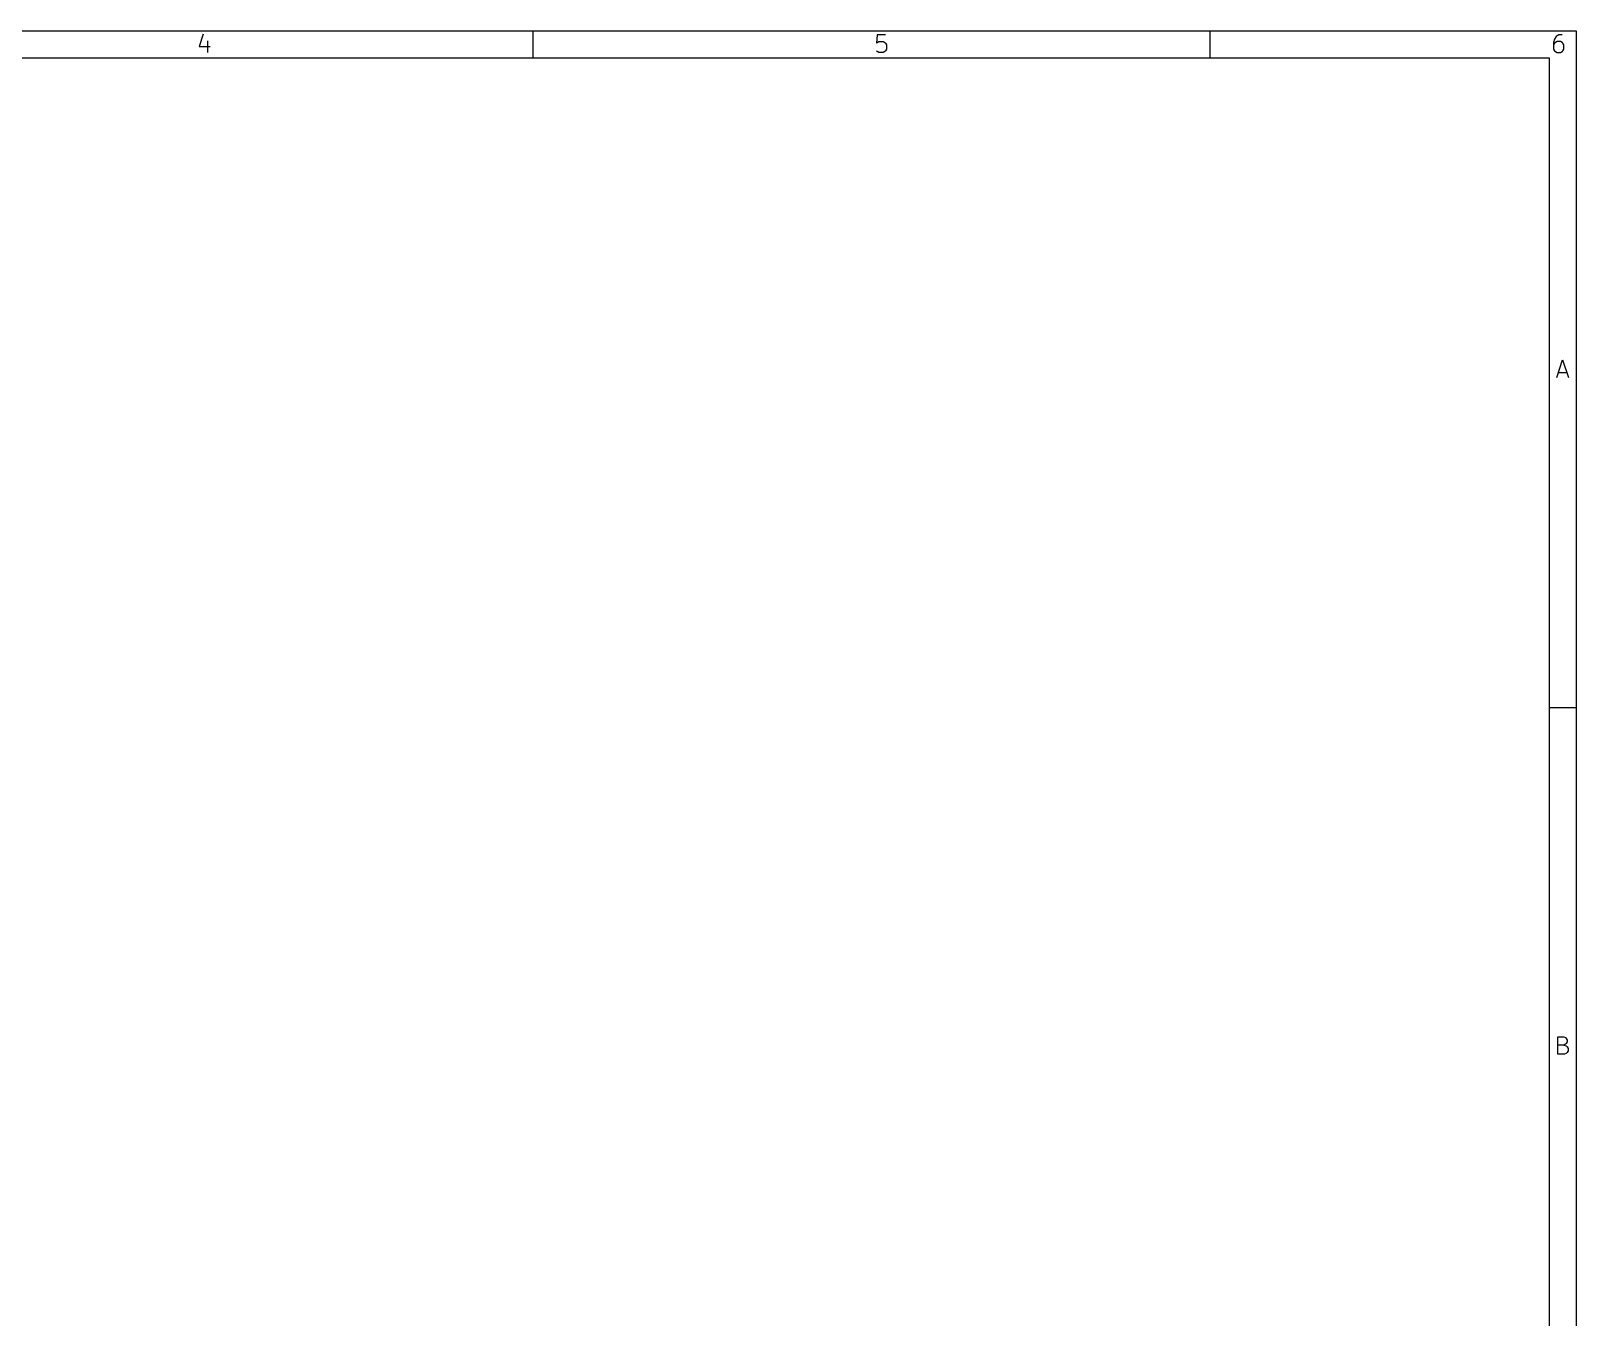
# Model space of a CAD drawing. Extents: x 0.4 to 11.3, y -7.9 to -0.4.
# Drawn here: x 6.808 to 11.299, y -4.134 to -0.394 of the extents above; entities that cross this region are included whole.
import ezdxf

# ---------------------------------------------------------------- set-up
doc = ezdxf.new("R2010")
doc.units = 0
doc.header["$MEASUREMENT"] = 0
doc.layers.add('RED2', color=1, linetype='CONTINUOUS')

msp = doc.modelspace()

# ---------------------------------------------------------------- linework, layer by layer
at = {"layer": 'RED2', "linetype": 'CONTINUOUS'}
for p, q in [((0.3937, -0.3937), (11.2993, -0.3937)), ((7.3093, -0.4028), (7.2971, -0.4394)), ((8.2677, -0.4724), (8.2677, -0.3937)), ((10.2362, -0.4724), (10.2362, -0.3937)), ((11.2993, -0.3937), (11.2993, -7.8743)), ((7.2971, -0.4394), (7.3288, -0.4394)), ((7.3215, -0.4223), (7.3215, -0.4564)), ((9.268, -0.4053), (9.2656, -0.4296)), ((9.2656, -0.4296), (9.268, -0.4272)), ((9.2924, -0.4053), (9.268, -0.4053)), ((9.268, -0.4272), (9.2729, -0.4248)), ((9.2729, -0.4248), (9.2851, -0.4248)), ((9.2851, -0.4248), (9.29, -0.4272)), ((9.29, -0.4272), (9.2924, -0.4296)), ((9.2924, -0.4296), (9.2948, -0.4345)), ((9.2948, -0.4467), (9.2924, -0.4516)), ((9.2948, -0.4345), (9.2948, -0.4467)), ((11.2365, -0.4174), (11.2341, -0.4272)), ((11.2341, -0.4272), (11.2341, -0.4467)), ((11.2365, -0.4296), (11.2341, -0.4345)), ((11.2341, -0.4467), (11.2365, -0.4516)), ((11.2414, -0.4101), (11.2365, -0.4174)), ((11.239, -0.4272), (11.2365, -0.4296)), ((11.2439, -0.4248), (11.239, -0.4272)), ((11.2439, -0.4077), (11.2414, -0.4101)), ((11.2487, -0.4053), (11.2439, -0.4077)), ((11.2536, -0.4248), (11.2439, -0.4248)), ((11.2585, -0.4053), (11.2487, -0.4053)), ((11.2585, -0.4272), (11.2536, -0.4248)), ((11.2609, -0.4296), (11.2585, -0.4272)), ((11.2633, -0.4345), (11.2609, -0.4296)), ((11.2609, -0.4516), (11.2633, -0.4467)), ((11.2633, -0.4467), (11.2633, -0.4345)), ((0.4724, -0.4724), (11.2206, -0.4724)), ((9.268, -0.454), (9.2656, -0.4516)), ((9.2729, -0.4564), (9.268, -0.454)), ((9.2851, -0.4564), (9.2729, -0.4564)), ((9.29, -0.454), (9.2851, -0.4564)), ((9.2924, -0.4516), (9.29, -0.454)), ((11.2206, -0.4724), (11.2206, -7.7956)), ((11.2365, -0.4516), (11.239, -0.454)), ((11.239, -0.454), (11.2439, -0.4564)), ((11.2439, -0.4564), (11.2536, -0.4564)), ((11.2536, -0.4564), (11.2585, -0.454)), ((11.2585, -0.454), (11.2609, -0.4516)), ((11.2429, -1.4013), (11.2599, -1.3501)), ((11.2477, -1.3867), (11.2721, -1.3867)), ((11.2599, -1.3501), (11.277, -1.4013)), ((11.2993, -2.3622), (11.2206, -2.3622)), ((11.2465, -3.3698), (11.2465, -3.3186)), ((11.2465, -3.3186), (11.2636, -3.3186)), ((11.2636, -3.3186), (11.2685, -3.3211)), ((11.2685, -3.3211), (11.2709, -3.3235)), ((11.2636, -3.343), (11.2465, -3.343)), ((11.2685, -3.3406), (11.2636, -3.343)), ((11.2636, -3.343), (11.2709, -3.3455)), ((11.2709, -3.3674), (11.266, -3.3698)), ((11.2709, -3.3381), (11.2685, -3.3406)), ((11.2709, -3.3235), (11.2733, -3.3284)), ((11.2733, -3.3333), (11.2709, -3.3381)), ((11.2709, -3.3455), (11.2733, -3.3479)), ((11.2733, -3.365), (11.2709, -3.3674)), ((11.2733, -3.3284), (11.2733, -3.3333)), ((11.2733, -3.3479), (11.2758, -3.3528)), ((11.2758, -3.3601), (11.2733, -3.365)), ((11.2758, -3.3528), (11.2758, -3.3601)), ((11.266, -3.3698), (11.2465, -3.3698))]:
    msp.add_line(p, q, dxfattribs=at)

doc.saveas('drawing.dxf')
